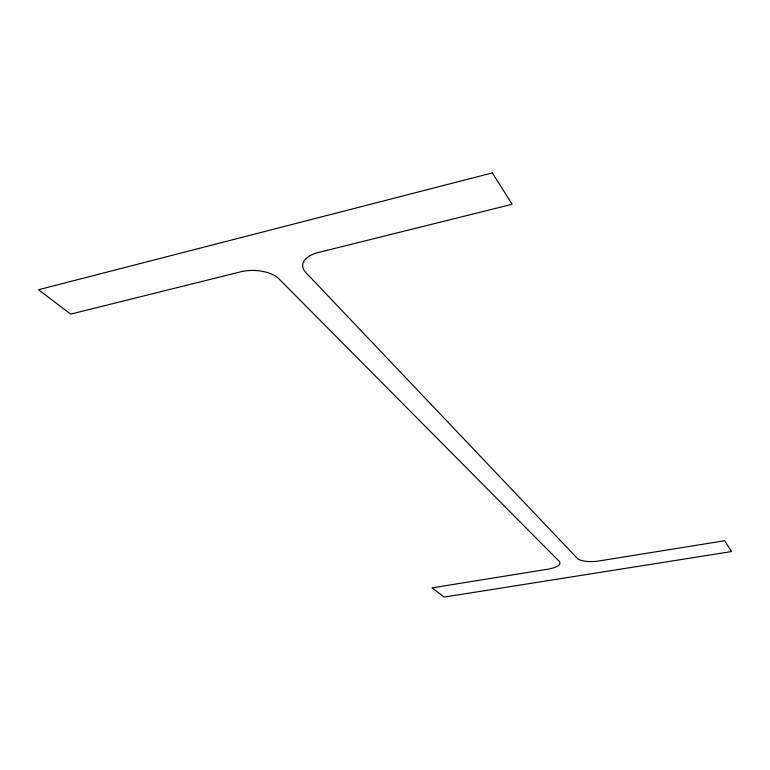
<?xml version="1.0" encoding="UTF-8"?>
<svg xmlns="http://www.w3.org/2000/svg" width="770" height="770" viewBox="0 0 770 770"><rect width="100%" height="100%" fill="white"/><g stroke="black" fill="none" stroke-linecap="round" stroke-linejoin="round"><path stroke-width="1.16" d="M492.357 172.913L38.5 289.732L70.676 314.112L240.923 271.762A27.826 14.207 2.8 0 1 279.029 278.923L559.164 561.282A17.575 5.842 -3.5 0 1 547.788 569.213L432.008 587.866L444.175 597.087L731.5 551.57L724.647 540.723L599.204 560.935A17.835 5.968 -4.2 0 1 577.288 558.337L305.7 272.397A28.163 14.861 0.9 0 1 318.347 252.502L512.166 204.281L492.357 172.913"/></g></svg>
